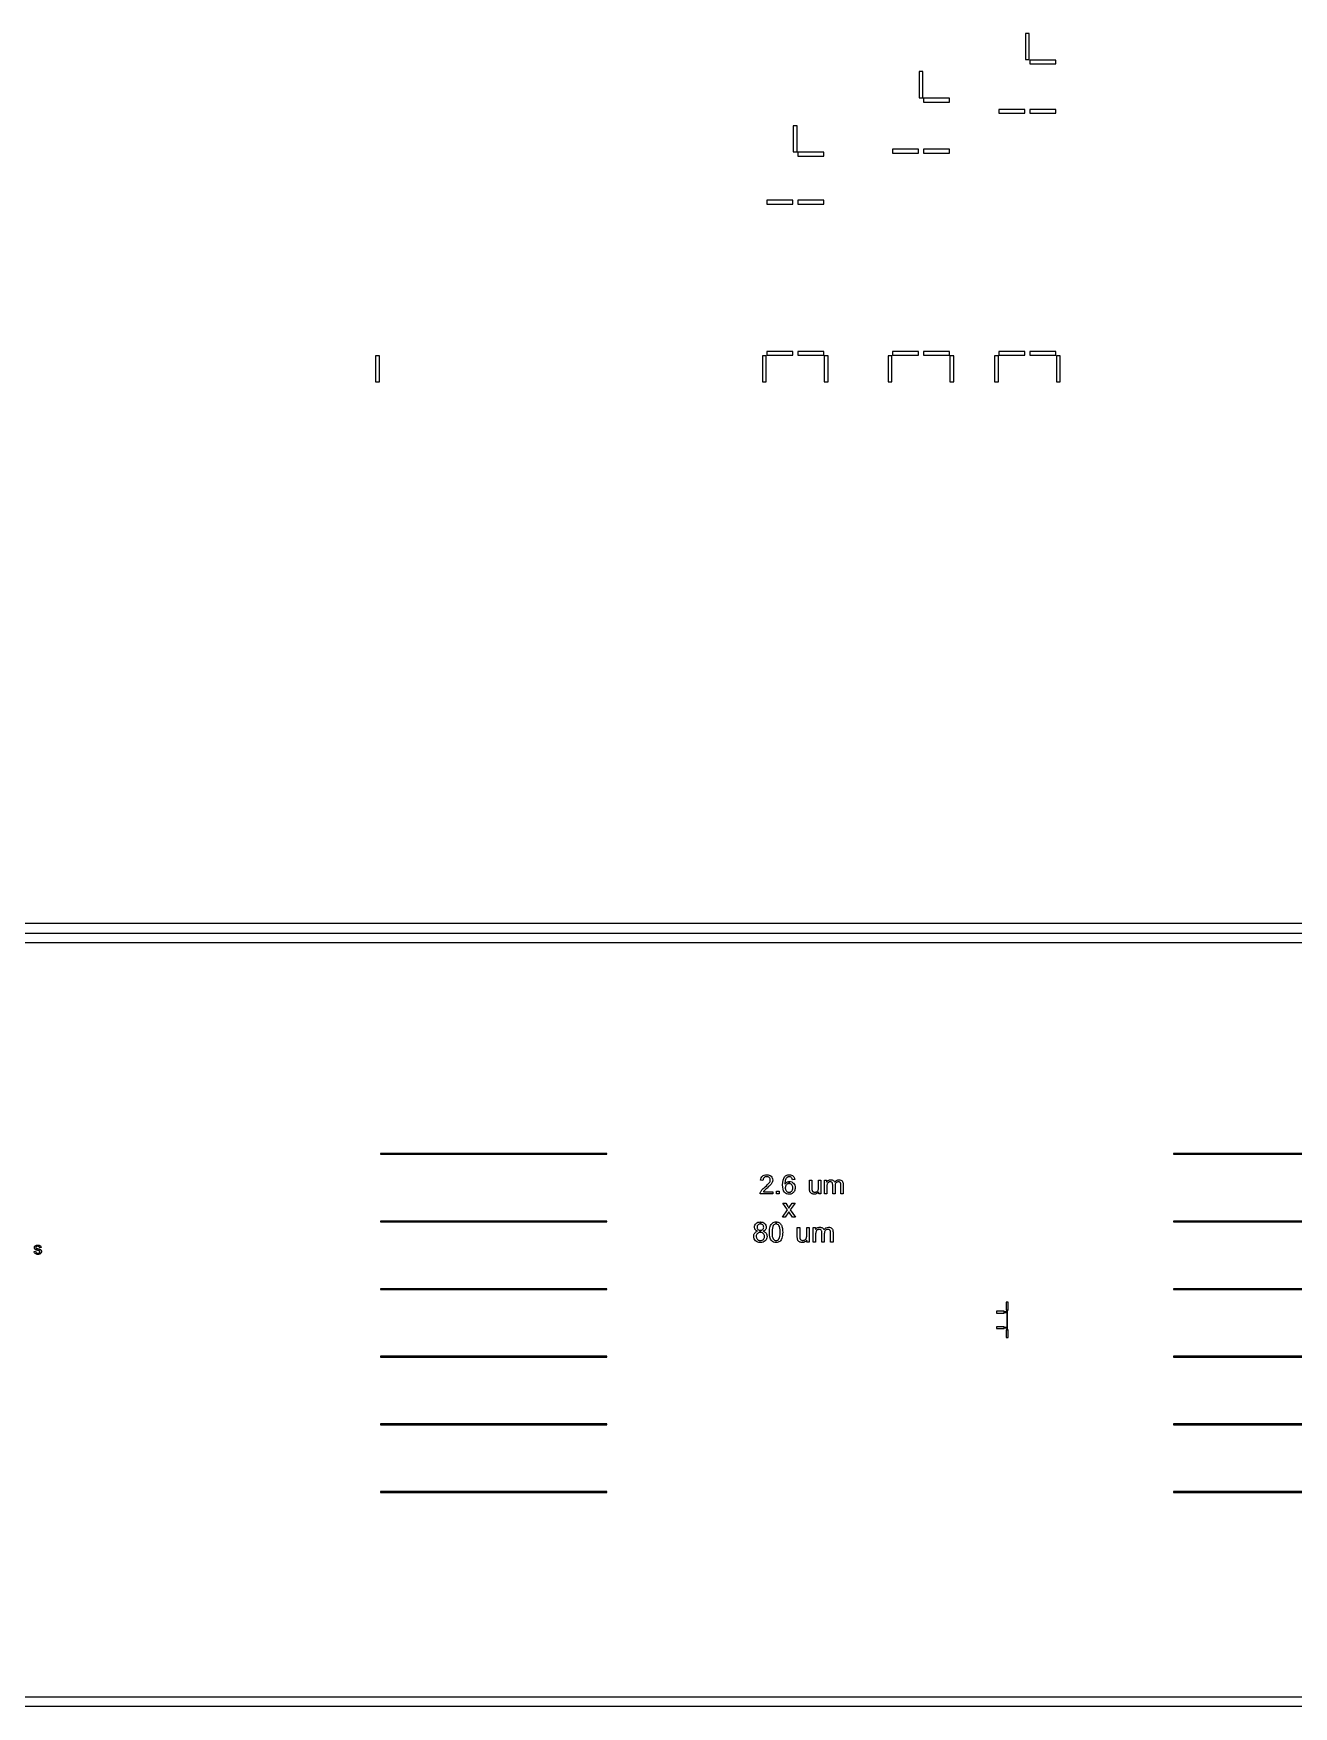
# Model space of a CAD drawing. Extents: x -47275 to 45580, y -34000 to 39989.
# Drawn here: x -4464 to 2051, y -34000 to -25345 of the extents above; entities that cross this region are included whole.
import ezdxf

# ---------------------------------------------------------------- set-up
doc = ezdxf.new("R2010")
doc.units = 0
doc.layers.add('Hybrids', color=5, linetype='CONTINUOUS')

# ---------------------------------------------------------------- blocks, each defined once
blk = doc.blocks.new('Al_etch_test')
at = {"layer": 'Hybrids', "linetype": 'CONTINUOUS'}
for points in [[(270, 1495), (1440, 1495), (1440, 1499), (270, 1499), (270, 1495)], [(270, 1145), (1440, 1145), (1440, 1149), (270, 1149), (270, 1145)], [(270, 795), (1440, 795), (1440, 799), (270, 799), (270, 795)], [(270, 445), (1440, 445), (1440, 449), (270, 449), (270, 445)], [(270, 95), (1440, 95), (1440, 99), (270, 99), (270, 95)], [(270, -255), (1440, -255), (1440, -251), (270, -251), (270, -255)]]:
    blk.add_lwpolyline(points, close=True, dxfattribs=at)
blk = doc.blocks.new('DC_test_structure')
at = {"layer": 'Hybrids', "linetype": 'CONTINUOUS'}
for points in [[(10000, 2000), (10000, -2000), (-10000, -2000), (-10000, 2000), (-9950, 2000), (-9950, 1950), (-9950, -1950), (9950, -1950), (9950, 1950), (-9950, 1950), (-9950, 2000), (10000, 2000)], [(-641.354, 663.334), (-641.354, 651.683), (-706.613, 651.683), (-706.613, 653.838), (-706.344, 655.926), (-705.873, 658.014), (-705.199, 660.101), (-703.785, 663.401), (-701.967, 666.701), (-699.811, 669.934), (-697.252, 673.234), (-694.222, 676.534), (-690.518, 680.171), (-686.275, 684.01), (-681.358, 688.185), (-674.018, 694.381), (-667.889, 699.971), (-663.107, 704.82), (-659.605, 709.063), (-657.181, 712.834), (-655.362, 716.538), (-654.352, 720.175), (-653.948, 723.677), (-654.285, 727.112), (-655.295, 730.277), (-656.911, 733.173), (-659.134, 735.799), (-661.895, 737.955), (-665.06, 739.504), (-668.63, 740.446), (-672.536, 740.783), (-676.711, 740.446), (-680.415, 739.436), (-683.715, 737.82), (-686.544, 735.53), (-688.901, 732.634), (-690.518, 729.267), (-691.528, 725.361), (-691.864, 720.983), (-704.324, 722.263), (-703.246, 728.795), (-701.293, 734.52), (-698.464, 739.369), (-694.693, 743.477), (-690.181, 746.642), (-684.928, 748.932), (-679.001, 750.346), (-672.266, 750.818), (-665.532, 750.279), (-659.538, 748.797), (-654.285, 746.373), (-649.773, 742.938), (-646.203, 738.763), (-643.577, 734.116), (-642.028, 728.997), (-641.489, 723.408), (-641.691, 720.444), (-642.095, 717.481), (-642.903, 714.585), (-643.913, 711.757), (-645.328, 708.793), (-647.146, 705.83), (-649.369, 702.799), (-651.995, 699.701), (-655.295, 696.199), (-659.471, 692.159), (-664.589, 687.512), (-670.65, 682.326), (-675.634, 678.083), (-679.607, 674.581), (-682.638, 671.82), (-684.658, 669.867), (-686.14, 668.183), (-687.487, 666.567), (-688.699, 664.95), (-689.777, 663.334), (-641.354, 663.334)], [(-562.626, 750.077), (-555.15, 750.818), (-549.628, 750.346), (-544.577, 749.134), (-540.064, 747.114), (-536.091, 744.285), (-532.791, 740.648), (-530.164, 736.473), (-528.279, 731.624), (-527.134, 726.236), (-539.189, 725.293), (-540.132, 728.593), (-541.142, 731.422), (-542.421, 733.779), (-543.768, 735.665), (-546.395, 737.887), (-549.291, 739.504), (-552.456, 740.514), (-555.891, 740.85), (-558.719, 740.648), (-561.346, 740.042), (-563.838, 739.032), (-566.06, 737.618), (-568.821, 735.261), (-571.179, 732.432), (-573.334, 729.132), (-575.085, 725.428), (-576.566, 720.983), (-577.644, 715.663), (-578.317, 709.534), (-578.519, 702.597), (-576.23, 705.695), (-573.671, 708.389), (-570.909, 710.612), (-567.811, 712.497), (-564.646, 713.912), (-561.346, 714.922), (-557.979, 715.528), (-556.968, 715.587), (-556.968, 705.022), (-560.942, 704.618), (-564.579, 703.54), (-567.946, 701.654), (-570.909, 699.095), (-573.468, 695.93), (-575.219, 692.293), (-576.297, 688.185), (-576.634, 683.673), (-576.499, 680.575), (-576.028, 677.544), (-575.219, 674.581), (-574.007, 671.685), (-572.593, 668.991), (-570.842, 666.634), (-568.821, 664.614), (-566.532, 662.93), (-564.175, 661.583), (-561.683, 660.707), (-559.124, 660.101), (-556.497, 659.967), (-552.793, 660.303), (-549.358, 661.516), (-546.193, 663.401), (-543.297, 666.163), (-540.94, 669.53), (-539.189, 673.436), (-538.179, 677.948), (-537.775, 682.999), (-538.179, 687.781), (-539.189, 692.091), (-540.872, 695.863), (-543.23, 699.095), (-546.193, 701.654), (-549.426, 703.54), (-553.062, 704.618), (-556.968, 705.022), (-556.968, 715.587), (-554.544, 715.73), (-548.752, 715.124), (-543.364, 713.44), (-538.448, 710.679), (-533.936, 706.773), (-530.232, 701.991), (-527.538, 696.536), (-525.921, 690.475), (-525.383, 683.74), (-525.652, 679.161), (-526.393, 674.716), (-527.672, 670.473), (-529.423, 666.432), (-531.646, 662.661), (-534.205, 659.361), (-537.101, 656.532), (-540.401, 654.242), (-544.038, 652.356), (-547.877, 651.01), (-551.985, 650.201), (-556.295, 649.999), (-563.568, 650.673), (-570.101, 652.761), (-575.893, 656.195), (-581.011, 661.112), (-585.254, 667.577), (-588.217, 675.861), (-590.036, 685.963), (-590.575, 697.883), (-589.968, 711.218), (-587.948, 722.599), (-584.648, 732.028), (-580.001, 739.504), (-575.017, 744.42), (-569.226, 747.989), (-562.626, 750.077)], [(-403.848, 651.683), (-403.848, 662.189), (-408.428, 656.869), (-413.748, 653.097), (-419.809, 650.808), (-426.544, 650.067), (-429.709, 650.201), (-432.673, 650.673), (-435.636, 651.414), (-438.397, 652.491), (-440.956, 653.771), (-443.179, 655.185), (-445.065, 656.801), (-446.546, 658.552), (-447.826, 660.505), (-448.836, 662.661), (-449.644, 665.018), (-450.25, 667.577), (-450.587, 669.597), (-450.856, 672.156), (-450.991, 675.254), (-450.991, 678.891), (-450.991, 723.206), (-438.869, 723.206), (-438.869, 683.538), (-438.869, 679.161), (-438.734, 675.591), (-438.465, 672.763), (-438.128, 670.742), (-437.454, 668.452), (-436.377, 666.432), (-435.03, 664.681), (-433.279, 663.199), (-431.326, 661.987), (-429.171, 661.179), (-426.746, 660.64), (-424.12, 660.505), (-421.493, 660.64), (-418.867, 661.179), (-416.375, 662.054), (-413.883, 663.267), (-411.728, 664.748), (-409.842, 666.567), (-408.36, 668.587), (-407.148, 670.877), (-406.273, 673.571), (-405.667, 676.803), (-405.263, 680.575), (-405.128, 684.885), (-405.128, 723.206), (-393.005, 723.206), (-393.005, 651.683), (-403.848, 651.683)], [(-374.013, 651.683), (-374.013, 723.206), (-363.171, 723.206), (-363.171, 713.171), (-361.352, 715.663), (-359.264, 717.885), (-356.907, 719.838), (-354.213, 721.589), (-351.385, 723.004), (-348.287, 724.014), (-344.987, 724.62), (-341.485, 724.822), (-337.713, 724.553), (-334.279, 723.946), (-331.248, 722.936), (-328.487, 721.522), (-326.13, 719.703), (-324.177, 717.548), (-322.56, 715.057), (-321.281, 712.295), (-316.769, 717.75), (-311.515, 721.657), (-305.724, 724.014), (-299.191, 724.822), (-294.207, 724.418), (-289.83, 723.34), (-286.058, 721.455), (-282.826, 718.895), (-280.334, 715.528), (-278.583, 711.42), (-277.505, 706.503), (-277.101, 700.779), (-277.101, 651.683), (-289.156, 651.683), (-289.156, 696.738), (-289.291, 700.105), (-289.493, 702.934), (-289.897, 705.291), (-290.368, 707.177), (-291.109, 708.659), (-292.052, 710.073), (-293.197, 711.285), (-294.611, 712.363), (-296.228, 713.171), (-297.979, 713.777), (-299.864, 714.181), (-301.885, 714.316), (-305.522, 713.979), (-308.822, 713.036), (-311.785, 711.42), (-314.411, 709.265), (-316.634, 706.369), (-318.183, 702.732), (-319.126, 698.355), (-319.395, 693.236), (-319.395, 651.683), (-331.518, 651.683), (-331.518, 698.152), (-331.72, 701.924), (-332.258, 705.224), (-333.201, 707.985), (-334.481, 710.275), (-336.232, 712.026), (-338.387, 713.306), (-341.081, 714.046), (-344.179, 714.316), (-346.738, 714.114), (-349.162, 713.642), (-351.452, 712.767), (-353.675, 711.622), (-355.695, 710.073), (-357.446, 708.254), (-358.86, 706.167), (-359.938, 703.742), (-360.813, 700.846), (-361.42, 697.412), (-361.824, 693.371), (-361.891, 688.791), (-361.891, 651.683), (-374.013, 651.683)], [(-621.554, 651.683), (-621.554, 665.489), (-607.748, 665.489), (-607.748, 651.683), (-621.554, 651.683)], [(-591.302, 531.683), (-565.171, 568.859), (-589.349, 603.206), (-574.196, 603.206), (-563.218, 586.436), (-561.804, 584.079), (-560.457, 581.991), (-559.312, 580.105), (-558.234, 578.422), (-556.82, 580.577), (-555.406, 582.597), (-554.059, 584.483), (-552.779, 586.301), (-540.724, 603.206), (-526.245, 603.206), (-550.961, 569.532), (-524.359, 531.683), (-539.243, 531.683), (-553.924, 553.908), (-557.83, 559.901), (-576.62, 531.683), (-591.302, 531.683)], [(-705.546, 506.902), (-705.403, 506.891), (-705.403, 496.323), (-708.977, 495.965), (-712.193, 495.108), (-715.052, 493.607), (-717.626, 491.605), (-719.77, 489.103), (-721.271, 486.387), (-722.201, 483.456), (-722.486, 480.311), (-722.201, 476.737), (-721.343, 473.521), (-719.842, 470.661), (-717.697, 468.16), (-715.124, 466.087), (-712.193, 464.586), (-708.905, 463.728), (-705.617, 463.47), (-705.617, 452.934), (-709.977, 452.505), (-713.98, 451.433), (-717.554, 449.503), (-720.699, 446.93), (-723.344, 443.713), (-725.203, 440.139), (-726.275, 436.208), (-726.632, 431.919), (-726.489, 429.131), (-725.989, 426.487), (-725.203, 423.842), (-724.059, 421.269), (-722.629, 418.838), (-720.842, 416.694), (-718.698, 414.835), (-716.268, 413.263), (-713.694, 411.976), (-710.978, 411.118), (-708.119, 410.618), (-705.188, 410.475), (-700.828, 410.832), (-696.825, 411.905), (-693.18, 413.763), (-689.963, 416.408), (-687.39, 419.553), (-685.46, 423.127), (-684.387, 427.058), (-683.959, 431.49), (-684.387, 435.922), (-685.531, 439.925), (-687.461, 443.57), (-690.177, 446.859), (-693.465, 449.503), (-697.111, 451.362), (-701.185, 452.505), (-705.617, 452.934), (-705.617, 463.47), (-705.26, 463.442), (-701.757, 463.728), (-698.541, 464.586), (-695.681, 466.015), (-693.108, 468.088), (-691.035, 470.519), (-689.534, 473.306), (-688.676, 476.308), (-688.319, 479.597), (-688.676, 482.956), (-689.605, 486.101), (-691.107, 488.889), (-693.251, 491.462), (-695.896, 493.535), (-698.755, 495.108), (-701.972, 495.965), (-705.403, 496.323), (-705.403, 506.891), (-699.041, 506.402), (-693.18, 504.901), (-688.033, 502.399), (-683.458, 498.896), (-679.813, 494.679), (-677.239, 490.033), (-675.667, 484.958), (-675.095, 479.525), (-675.381, 475.951), (-676.096, 472.663), (-677.311, 469.589), (-678.955, 466.802), (-681.099, 464.228), (-683.744, 462.012), (-686.889, 460.082), (-690.535, 458.51), (-686.031, 456.651), (-682.1, 454.364), (-678.741, 451.576), (-675.881, 448.36), (-673.665, 444.643), (-672.093, 440.64), (-671.164, 436.279), (-670.806, 431.633), (-671.449, 425.129), (-673.237, 419.267), (-676.167, 413.835), (-680.313, 409.045), (-685.46, 405.043), (-691.321, 402.183), (-697.969, 400.468), (-705.331, 399.896), (-712.765, 400.468), (-719.341, 402.183), (-725.274, 405.043), (-730.349, 409.045), (-734.567, 413.906), (-737.497, 419.339), (-739.284, 425.343), (-739.856, 431.991), (-739.57, 436.851), (-738.57, 441.355), (-736.997, 445.429), (-734.71, 449.074), (-731.85, 452.22), (-728.419, 454.864), (-724.488, 456.937), (-719.913, 458.51), (-723.702, 460.082), (-726.918, 462.012), (-729.634, 464.3), (-731.779, 466.873), (-733.494, 469.661), (-734.71, 472.806), (-735.424, 476.165), (-735.639, 479.882), (-735.138, 485.315), (-733.637, 490.39), (-731.064, 494.965), (-727.419, 499.111), (-722.987, 502.47), (-717.84, 504.901), (-712.05, 506.402), (-705.546, 506.902)], [(-624.13, 506.902), (-620.055, 506.688), (-616.267, 506.044), (-612.693, 504.972), (-609.333, 503.471), (-606.331, 501.541), (-603.543, 499.325), (-601.041, 496.68), (-598.826, 493.678), (-596.896, 490.319), (-595.18, 486.602), (-593.679, 482.527), (-592.321, 478.095), (-591.32, 473.092), (-590.605, 467.302), (-590.176, 460.726), (-589.962, 453.363), (-590.248, 444.571), (-590.963, 436.637), (-592.106, 429.632), (-593.75, 423.556), (-595.895, 418.195), (-598.54, 413.477), (-601.613, 409.403), (-605.116, 406.043), (-609.119, 403.327), (-613.622, 401.397), (-618.626, 400.253), (-624.13, 399.896), (-631.349, 400.539), (-637.711, 402.612), (-643.215, 405.972), (-647.933, 410.761), (-652.507, 418.266), (-655.724, 427.916), (-657.654, 439.568), (-658.297, 453.363), (-658.083, 462.155), (-657.368, 470.09), (-656.224, 477.095), (-654.509, 483.242), (-652.364, 488.532), (-649.791, 493.249), (-646.717, 497.324), (-643.143, 500.755), (-639.14, 503.399), (-634.637, 505.329), (-629.634, 506.473), (-624.273, 506.891), (-624.273, 496.251), (-628.49, 495.751), (-632.278, 494.321), (-635.566, 491.963), (-638.426, 488.746), (-641.356, 482.885), (-643.429, 475.093), (-644.716, 465.229), (-645.073, 453.363), (-644.716, 441.498), (-643.572, 431.848), (-641.714, 424.342), (-639.069, 418.981), (-635.924, 415.193), (-632.35, 412.548), (-628.418, 410.975), (-624.13, 410.475), (-619.912, 410.975), (-615.981, 412.619), (-612.478, 415.264), (-609.262, 419.053), (-606.617, 424.414), (-604.758, 431.919), (-603.615, 441.569), (-603.186, 453.363), (-603.615, 465.157), (-604.758, 474.879), (-606.617, 482.384), (-609.262, 487.745), (-612.478, 491.462), (-616.052, 494.107), (-619.984, 495.68), (-624.273, 496.251), (-624.273, 506.891), (-624.13, 506.902)], [(-464.318, 401.683), (-464.318, 412.834), (-469.179, 407.187), (-474.826, 403.184), (-481.259, 400.754), (-488.407, 399.968), (-491.767, 400.11), (-494.912, 400.611), (-498.057, 401.397), (-500.988, 402.541), (-503.704, 403.899), (-506.063, 405.4), (-508.064, 407.115), (-509.637, 408.974), (-510.995, 411.047), (-512.067, 413.334), (-512.925, 415.836), (-513.568, 418.552), (-513.926, 420.697), (-514.212, 423.413), (-514.355, 426.701), (-514.355, 430.561), (-514.355, 477.595), (-501.488, 477.595), (-501.488, 435.493), (-501.488, 430.847), (-501.345, 427.058), (-501.059, 424.056), (-500.702, 421.912), (-499.987, 419.482), (-498.843, 417.337), (-497.414, 415.479), (-495.555, 413.906), (-493.482, 412.619), (-491.195, 411.762), (-488.622, 411.19), (-485.834, 411.047), (-483.046, 411.19), (-480.259, 411.762), (-477.614, 412.691), (-474.969, 413.978), (-472.682, 415.55), (-470.68, 417.48), (-469.108, 419.625), (-467.821, 422.055), (-466.892, 424.914), (-466.248, 428.345), (-465.82, 432.348), (-465.677, 436.923), (-465.677, 477.595), (-452.81, 477.595), (-452.81, 401.683), (-464.318, 401.683)], [(-432.653, 401.683), (-432.653, 477.595), (-421.144, 477.595), (-421.144, 466.945), (-419.214, 469.589), (-416.998, 471.948), (-414.497, 474.021), (-411.637, 475.88), (-408.635, 477.381), (-405.347, 478.453), (-401.845, 479.096), (-398.128, 479.311), (-394.125, 479.025), (-390.479, 478.381), (-387.263, 477.309), (-384.332, 475.808), (-381.83, 473.878), (-379.757, 471.591), (-378.042, 468.946), (-376.684, 466.015), (-371.894, 471.805), (-366.319, 475.951), (-360.172, 478.453), (-353.238, 479.311), (-347.949, 478.882), (-343.302, 477.738), (-339.299, 475.737), (-335.868, 473.02), (-333.224, 469.446), (-331.365, 465.086), (-330.221, 459.868), (-329.792, 453.792), (-329.792, 401.683), (-342.587, 401.683), (-342.587, 449.503), (-342.73, 453.077), (-342.945, 456.079), (-343.374, 458.581), (-343.874, 460.583), (-344.66, 462.155), (-345.661, 463.656), (-346.876, 464.943), (-348.377, 466.087), (-350.093, 466.945), (-351.951, 467.588), (-353.953, 468.017), (-356.097, 468.16), (-359.957, 467.802), (-363.46, 466.802), (-366.605, 465.086), (-369.393, 462.799), (-371.751, 459.725), (-373.395, 455.865), (-374.396, 451.219), (-374.682, 445.786), (-374.682, 401.683), (-387.549, 401.683), (-387.549, 451.004), (-387.763, 455.007), (-388.335, 458.51), (-389.336, 461.441), (-390.694, 463.871), (-392.552, 465.729), (-394.84, 467.087), (-397.699, 467.874), (-400.987, 468.16), (-403.703, 467.945), (-406.276, 467.445), (-408.707, 466.516), (-411.066, 465.3), (-413.21, 463.656), (-415.068, 461.726), (-416.57, 459.511), (-417.713, 456.937), (-418.643, 453.864), (-419.286, 450.218), (-419.715, 445.929), (-419.786, 441.069), (-419.786, 401.683), (-432.653, 401.683)], [(-4460.29, 353.77), (-4452.558, 354.987), (-4452.123, 352.771), (-4451.341, 350.86), (-4450.299, 349.209), (-4448.952, 347.863), (-4447.345, 346.777), (-4445.39, 345.995), (-4443.175, 345.517), (-4440.612, 345.387), (-4438.092, 345.517), (-4435.92, 345.908), (-4434.096, 346.603), (-4432.619, 347.558), (-4431.489, 348.688), (-4430.664, 349.948), (-4430.186, 351.294), (-4430.012, 352.728), (-4430.186, 353.944), (-4430.621, 355.074), (-4431.316, 356.029), (-4432.315, 356.898), (-4433.444, 357.419), (-4435.138, 358.071), (-4437.441, 358.766), (-4440.308, 359.548), (-4444.304, 360.59), (-4447.605, 361.546), (-4450.255, 362.458), (-4452.253, 363.284), (-4453.817, 364.152), (-4455.164, 365.151), (-4456.337, 366.324), (-4457.292, 367.671), (-4458.074, 369.104), (-4458.596, 370.625), (-4458.9, 372.189), (-4458.987, 373.883), (-4458.9, 375.36), (-4458.639, 376.837), (-4458.205, 378.227), (-4457.597, 379.573), (-4456.858, 380.833), (-4455.946, 381.963), (-4454.903, 383.005), (-4453.73, 383.961), (-4452.775, 384.569), (-4451.602, 385.177), (-4450.299, 385.698), (-4448.778, 386.22), (-4447.171, 386.611), (-4445.52, 386.915), (-4443.783, 387.088), (-4442.002, 387.175), (-4439.395, 387.045), (-4436.919, 386.784), (-4434.617, 386.263), (-4432.488, 385.612), (-4430.577, 384.743), (-4428.926, 383.744), (-4427.536, 382.614), (-4426.407, 381.354), (-4425.538, 379.878), (-4424.756, 378.227), (-4424.192, 376.315), (-4423.714, 374.23), (-4431.359, 373.188), (-4431.75, 374.838), (-4432.402, 376.359), (-4433.27, 377.619), (-4434.4, 378.748), (-4435.79, 379.617), (-4437.397, 380.225), (-4439.309, 380.616), (-4441.437, 380.746), (-4443.957, 380.616), (-4446.085, 380.268), (-4447.823, 379.704), (-4449.126, 378.965), (-4450.168, 378.01), (-4450.863, 377.01), (-4451.298, 375.924), (-4451.428, 374.795), (-4451.385, 374.013), (-4451.211, 373.318), (-4450.907, 372.667), (-4450.472, 372.058), (-4449.951, 371.45), (-4449.256, 370.886), (-4448.431, 370.408), (-4447.475, 369.973), (-4446.606, 369.669), (-4445.173, 369.235), (-4443.175, 368.67), (-4440.568, 367.975), (-4436.746, 366.889), (-4433.531, 365.933), (-4430.968, 365.065), (-4429.013, 364.326), (-4427.493, 363.544), (-4426.103, 362.589), (-4424.887, 361.503), (-4423.844, 360.243), (-4423.062, 358.809), (-4422.454, 357.202), (-4422.106, 355.464), (-4421.976, 353.553), (-4422.15, 351.598), (-4422.584, 349.73), (-4423.279, 347.906), (-4424.278, 346.168), (-4425.538, 344.518), (-4427.059, 343.084), (-4428.84, 341.868), (-4430.838, 340.825), (-4433.097, 340), (-4435.442, 339.392), (-4437.962, 339.044), (-4440.568, 338.957), (-4444.825, 339.175), (-4448.518, 339.87), (-4451.689, 341.043), (-4454.295, 342.693), (-4456.467, 344.778), (-4458.161, 347.298), (-4459.464, 350.295), (-4460.29, 353.77), (-4460.29, 353.77)], [(566, 51), (576, 51), (576, 91), (566, 91), (566, 51)], [(515, 35), (555, 35), (555, 45), (515, 45), (515, 35)], [(555, 38.7), (570, 38.7), (570, 41.3), (555, 41.3), (555, 38.7)], [(569.7, 40), (572.3, 40), (572.3, 51), (569.7, 51), (569.7, 40)], [(569.7, -40), (572.3, -40), (572.3, 40), (569.7, 40), (569.7, -40)], [(515, -45), (555, -45), (555, -35), (515, -35), (515, -45)], [(555, -41.3), (570, -41.3), (570, -38.7), (555, -38.7), (555, -41.3)], [(566, -91), (576, -91), (576, -51), (566, -51), (566, -91)], [(569.7, -51), (572.3, -51), (572.3, -40), (569.7, -40), (569.7, -51)]]:
    blk.add_lwpolyline(points, close=True, dxfattribs=at)
for p in [(-2940, -637.41), (1160, -637.41)]:
    blk.add_blockref('Al_etch_test', p)
blk = doc.blocks.new('highQ')
at = {"layer": 'Hybrids', "linetype": 'CONTINUOUS'}
for points in [[(10665, 4519.794), (10685, 4519.794), (10685, 4654.594), (10665, 4654.594), (10665, 4519.794)], [(10687.6, 4517.194), (10687.6, 4497.194), (10822.4, 4497.194), (10822.4, 4517.194), (10687.6, 4517.194)], [(10115, 4322.39), (10135, 4322.39), (10135, 4457.19), (10115, 4457.19), (10115, 4322.39)], [(10137.6, 4319.79), (10137.6, 4299.79), (10272.4, 4299.79), (10272.4, 4319.79), (10137.6, 4319.79)], [(10527.6, 4261.787), (10527.6, 4241.787), (10662.4, 4241.787), (10662.4, 4261.787), (10527.6, 4261.787)], [(10687.6, 4261.787), (10687.6, 4241.787), (10822.4, 4241.787), (10822.4, 4261.787), (10687.6, 4261.787)], [(9465, 4042.526), (9485, 4042.526), (9485, 4177.326), (9465, 4177.326), (9465, 4042.526)], [(9487.6, 4039.926), (9487.6, 4019.926), (9622.4, 4019.926), (9622.4, 4039.926), (9487.6, 4039.926)], [(9977.6, 4055.96), (9977.6, 4035.96), (10112.4, 4035.96), (10112.4, 4055.96), (9977.6, 4055.96)], [(10137.6, 4055.96), (10137.6, 4035.96), (10272.4, 4035.96), (10272.4, 4055.96), (10137.6, 4055.96)], [(9327.6, 3792.296), (9327.6, 3772.296), (9462.4, 3772.296), (9462.4, 3792.296), (9327.6, 3792.296)], [(9487.6, 3792.296), (9487.6, 3772.296), (9622.4, 3772.296), (9622.4, 3792.296), (9487.6, 3792.296)], [(7325, 2987.4), (7305, 2987.4), (7305, 2852.6), (7325, 2852.6), (7325, 2987.4)], [(9325, 2987.4), (9305, 2987.4), (9305, 2852.6), (9325, 2852.6), (9325, 2987.4)], [(9327.6, 3010), (9327.6, 2990), (9462.4, 2990), (9462.4, 3010), (9327.6, 3010)], [(9487.6, 3010), (9487.6, 2990), (9622.4, 2990), (9622.4, 3010), (9487.6, 3010)], [(9625, 2852.6), (9645, 2852.6), (9645, 2987.4), (9625, 2987.4), (9625, 2852.6)], [(9975, 2987.4), (9955, 2987.4), (9955, 2852.6), (9975, 2852.6), (9975, 2987.4)], [(9977.6, 3010), (9977.6, 2990), (10112.4, 2990), (10112.4, 3010), (9977.6, 3010)], [(10137.6, 3010), (10137.6, 2990), (10272.4, 2990), (10272.4, 3010), (10137.6, 3010)], [(10275, 2852.6), (10295, 2852.6), (10295, 2987.4), (10275, 2987.4), (10275, 2852.6)], [(10525, 2987.4), (10505, 2987.4), (10505, 2852.6), (10525, 2852.6), (10525, 2987.4)], [(10527.6, 3010), (10527.6, 2990), (10662.4, 2990), (10662.4, 3010), (10527.6, 3010)], [(10687.6, 3010), (10687.6, 2990), (10822.4, 2990), (10822.4, 3010), (10687.6, 3010)], [(10825, 2852.6), (10845, 2852.6), (10845, 2987.4), (10825, 2987.4), (10825, 2852.6)], [(0, 0), (20000, 0), (20000, 50), (0, 50), (0, 0)]]:
    blk.add_lwpolyline(points, close=True, dxfattribs=at)

msp = doc.modelspace()

# ---------------------------------------------------------------- block references
for name, p in [('highQ', (-10000, -30000)), ('DC_test_structure', (0, -32000))]:
    msp.add_blockref(name, p)

doc.saveas('drawing.dxf')
